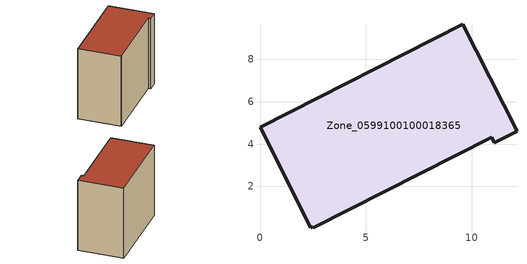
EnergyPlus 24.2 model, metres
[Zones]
Zone_0599100100018365
 floor ground (C_G): 2.53,0.04 2.5,0.1 2.41,0.06 0,4.81 9.58,9.67 12.14,4.62 11.07,4.07 10.94,4.33 z3.38
 wall outside (C_F): 11.07,4.07 12.14,4.62 9.58,9.67 0,4.81 2.41,0.06 2.5,0.1 2.53,0.04 10.94,4.33 11.07,4.07 z3.38:12.71
 roof outside (C_R): 2.5,0.1 2.53,0.04 10.94,4.33 11.07,4.07 12.14,4.62 9.58,9.67 0,4.81 2.41,0.06 z12.71
[BUILDING]
Pand.0599100100018365: North Axis=0; Terrain=City; Loads Convergence Tolerance Value=0.04; Temperature Convergence Tolerance Value=0.4; Solar Distribution=FullExterior; Maximum Number of Warmup Days=25; Minimum Number of Warmup Days=1
[Site:Location]
Rotterdam.The.Hague.AP_ZH_NLD Design_Conditions: Latitude=51.96; Longitude=4.45; Time Zone=1; Elevation=-4.5
[SITE:GROUNDTEMPERATURE:BUILDINGSURFACE]
18, 18, 18, 18, 18, 18, 18, 18, 18, 18, 18, 18
[MATERIAL] Thermal Absorptance=0.9; Solar Absorptance=0.7; Visible Absorptance=0.7
Name | Roughness | Thickness | Conductivity | Density | Specific Heat
G.TI.2015-2018 | MediumSmooth | 0.15 | 0.0428571 | 540 | 1210
F.TI.2015-2018 | Rough | 0.3 | 0.0666667 | 1920 | 840
R.TI.2015-2018 | MediumRough | 0.2 | 0.0333333 | 1500 | 1000
[CONSTRUCTION]
C_G: G.TI.2015-2018
C_F: F.TI.2015-2018
C_R: R.TI.2015-2018
[ZONE]
Zone_0599100100018365: Type=1; Multiplier=1; Ceiling Height=Autocalculate; Volume=Autocalculate; Floor Area=autocalculate; Part of Total Floor Area=Yes
[ZONEINFILTRATION:DESIGNFLOWRATE]
Infil_Zone_0599100100018365: Zone or ZoneList or Space or SpaceList=Zone_0599100100018365; Schedule=AlwaysOn; Design Flow Rate Calculation Method=Flow/Area; Flow Rate per Floor Area=0.0015; Constant Term Coefficient=1; Temperature Term Coefficient=0; Velocity Term Coefficient=0; Velocity Squared Term Coefficient=0
[HVACTEMPLATE:ZONE:IDEALLOADSAIRSYSTEM]
Zone_0599100100018365: Maximum Heating Supply Air Temperature=50; Minimum Cooling Supply Air Temperature=13; Maximum Heating Supply Air Humidity Ratio=0.0156; Minimum Cooling Supply Air Humidity Ratio=0.0077; Heating Limit=NoLimit; Cooling Limit=NoLimit; Dehumidification Control Type=ConstantSensibleHeatRatio; Cooling Sensible Heat Ratio=0.7; Dehumidification Setpoint=60; Humidification Control Type=None; Humidification Setpoint=30; Outdoor Air Method=None; Outdoor Air Flow Rate per Person=0.00944; Outdoor Air Flow Rate per Zone Floor Area=0; Outdoor Air Flow Rate per Zone=0; Demand Controlled Ventilation Type=None; Outdoor Air Economizer Type=NoEconomizer; Heat Recovery Type=None; Sensible Heat Recovery Effectiveness=0.7; Latent Heat Recovery Effectiveness=0.65
[ZONECONTROL:THERMOSTAT]
ThermostatControl_Zone_0599100100018365: Zone or ZoneList=Zone_0599100100018365; Control Type Schedule=DualSetpointControlType; Control 1=Thermostat_Zone_0599100100018365; Temperature Difference Between Cutout And Setpoint=0
[THERMOSTATSETPOINT:DUALSETPOINT]
Thermostat_Zone_0599100100018365: Heating Setpoint Temperature Schedule=HeatingSetpoint_Zone_0599100100018365; Cooling Setpoint Temperature Schedule=CoolingSetpoint_Zone_0599100100018365
[SCHEDULE:COMPACT]
HeatingSetpoint_Zone_0599100100018365: Through: 12/31, For: AllDays, Until: 24:00, 21
CoolingSetpoint_Zone_0599100100018365: Through: 12/31, For: AllDays, Until: 24:00, 24
DualSetpointControlType: Through: 12/31, For: AllDays, Until: 24:00, 4
AlwaysOn: Through: 12/31, For: AllDays, Until: 24:00, 1
